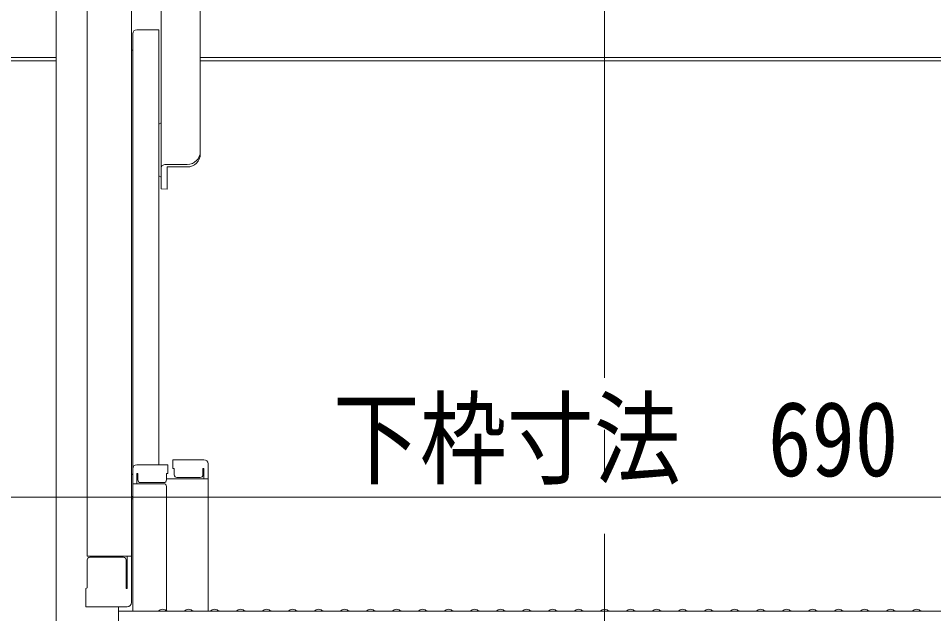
# Model space of a CAD drawing. Units: millimetres, scale not verified. Extents: x -2000 to 2000, y -1385 to 1385.
# Drawn here: x 735.2 to 911.2, y 735.5 to 850.1 of the extents above; entities that cross this region are included whole.
import ezdxf
from ezdxf.enums import TextEntityAlignment as Align

# ---------------------------------------------------------------- set-up
doc = ezdxf.new("R2010")
doc.units = ezdxf.units.MM
doc.header["$LTSCALE"] = 10
doc.linetypes.add('LONG_CHAIN', pattern=[21, 18, -1, 1, -1])
for name, color, linetype, lineweight in [('0-0_sunpou', 1, 'Continuous', 9), ('0-1_0', 7, 'Continuous', 9), ('0-9_GRE_M', 3, 'Continuous', 9), ('0-A_SINSEN', 4, 'LONG_CHAIN', 9)]:
    doc.layers.add(name, color=color, linetype=linetype, lineweight=lineweight)
doc.styles.add('ＭＳ ゴシック', font='')
doc.styles.get('ＭＳ ゴシック').set_extended_font_data('MS Gothic')

msp = doc.modelspace()

# ---------------------------------------------------------------- linework, layer by layer
at = {"layer": '0-0_sunpou'}
msp.add_line((680.42, 757.95), (1015.42, 757.95), dxfattribs=at)
at = {"layer": '0-1_0'}
for p, q in [((756.92, 947.73), (756.92, 737.68)), ((748.42, 945.28), (748.42, 746.65)), ((742.42, 941.77), (742.42, 723.65)), ((770.17, 824.02), (770.17, 920.93)), ((762.67, 917.77), (762.67, 817.28)), ((757.17, 847.13), (757.17, 797.51)), ((757.97, 847.93), (762.17, 847.93)), ((762.17, 797.51), (762.17, 847.93)), ((756.92, 844.01), (757.17, 844.01)), ((756.92, 839.76), (756.92, 844.01)), ((762.17, 829.73), (762.67, 830.02)), ((767.67, 822.01), (763.82, 822.01)), ((767.67, 821.52), (763.82, 821.52)), ((763.82, 821.52), (763.82, 817.24)), ((762.17, 819.83), (762.67, 819.54)), ((762.67, 817.28), (763.82, 817.24)), ((757.17, 763.42), (757.17, 797.51)), ((762.17, 797.51), (762.17, 764.22)), ((763.92, 764.22), (757.97, 764.22)), ((763.92, 764.22), (763.92, 762.54)), ((764.92, 765.18), (764.92, 763.5)), ((764.92, 765.18), (770.87, 765.18)), ((771.67, 764.38), (771.67, 736.05)), ((756.92, 762.38), (757.17, 762.38)), ((756.92, 762.36), (757.17, 762.36)), ((756.92, 758.11), (756.92, 762.36)), ((757.17, 763.42), (757.17, 736.05)), ((758.17, 762.54), (757.97, 762.54)), ((757.97, 762.54), (757.97, 760.55)), ((758.17, 762.54), (758.17, 761.29)), ((764.92, 763.5), (765.17, 763.5)), ((765.17, 763.5), (765.17, 762.26)), ((770.67, 763.5), (770.87, 763.5)), ((770.67, 763.5), (770.67, 762.26)), ((770.87, 763.5), (770.87, 761.51)), ((763.17, 760.55), (757.17, 760.55)), ((763.17, 760.79), (758.67, 760.79)), ((771.67, 761.51), (763.67, 761.51)), ((765.67, 761.76), (770.17, 761.76)), ((763.67, 736.11), (763.67, 760.05)), ((756.92, 758.11), (757.17, 758.11)), ((748.42, 746.65), (756.92, 746.65)), ((756.12, 740.42), (756.12, 746.65)), ((748.42, 740.51), (748.42, 745.9)), ((748.92, 746.4), (755.42, 746.4)), ((755.92, 740.42), (755.92, 745.9)), ((748.42, 740.51), (748.17, 740.42)), ((748.17, 736.88), (748.17, 740.42)), ((755.92, 740.42), (756.12, 740.42)), ((748.17, 736.88), (756.12, 736.88)), ((755.92, 736.88), (748.42, 736.88)), ((754.42, 724.87), (754.42, 736.88)), ((754.42, 736.05), (847.92, 736.05)), ((756.12, 736.88), (755.92, 736.88)), ((762.45, 736.27), (762.1, 736.07)), ((763.4, 736.27), (763.75, 736.07)), ((767.45, 736.27), (767.1, 736.07)), ((768.4, 736.27), (768.75, 736.07)), ((772.45, 736.27), (772.1, 736.07)), ((773.4, 736.27), (773.75, 736.07)), ((777.45, 736.27), (777.1, 736.07)), ((778.4, 736.27), (778.75, 736.07)), ((782.45, 736.27), (782.1, 736.07)), ((783.4, 736.27), (783.75, 736.07)), ((787.45, 736.27), (787.1, 736.07)), ((788.4, 736.27), (788.75, 736.07)), ((792.45, 736.27), (792.1, 736.07)), ((793.4, 736.27), (793.75, 736.07)), ((797.45, 736.27), (797.1, 736.07)), ((798.4, 736.27), (798.75, 736.07)), ((802.45, 736.27), (802.1, 736.07)), ((803.4, 736.27), (803.75, 736.07)), ((807.45, 736.27), (807.1, 736.07)), ((808.4, 736.27), (808.75, 736.07)), ((812.45, 736.27), (812.1, 736.07)), ((813.4, 736.27), (813.75, 736.07)), ((817.45, 736.27), (817.1, 736.07)), ((818.4, 736.27), (818.75, 736.07)), ((822.45, 736.27), (822.1, 736.07)), ((823.4, 736.27), (823.75, 736.07)), ((827.45, 736.27), (827.1, 736.07)), ((828.4, 736.27), (828.75, 736.07)), ((832.45, 736.27), (832.1, 736.07)), ((833.4, 736.27), (833.75, 736.07)), ((837.45, 736.27), (837.1, 736.07)), ((838.4, 736.27), (838.75, 736.07)), ((842.45, 736.27), (842.1, 736.07)), ((843.4, 736.27), (843.75, 736.07)), ((847.45, 736.27), (847.1, 736.07)), ((941.42, 736.05), (847.92, 736.05)), ((848.4, 736.27), (848.75, 736.07)), ((852.45, 736.27), (852.1, 736.07)), ((853.4, 736.27), (853.75, 736.07)), ((857.45, 736.27), (857.1, 736.07)), ((858.4, 736.27), (858.75, 736.07)), ((862.45, 736.27), (862.1, 736.07)), ((863.4, 736.27), (863.75, 736.07)), ((867.45, 736.27), (867.1, 736.07)), ((868.4, 736.27), (868.75, 736.07)), ((872.45, 736.27), (872.1, 736.07)), ((873.4, 736.27), (873.75, 736.07)), ((877.45, 736.27), (877.1, 736.07)), ((878.4, 736.27), (878.75, 736.07)), ((882.45, 736.27), (882.1, 736.07)), ((883.4, 736.27), (883.75, 736.07)), ((887.45, 736.27), (887.1, 736.07)), ((888.4, 736.27), (888.75, 736.07)), ((892.45, 736.27), (892.1, 736.07)), ((893.4, 736.27), (893.75, 736.07)), ((897.45, 736.27), (897.1, 736.07)), ((898.4, 736.27), (898.75, 736.07)), ((902.45, 736.27), (902.1, 736.07)), ((903.4, 736.27), (903.75, 736.07)), ((907.45, 736.27), (907.1, 736.07)), ((908.4, 736.27), (908.75, 736.07))]:
    msp.add_line(p, q, dxfattribs=at)
for points in [[(756.92, 762.38), (756.92, 757.63), (757.17, 757.63)], [(763.92, 762.54), (763.67, 762.54), (763.67, 761.29)]]:
    msp.add_lwpolyline(points, dxfattribs=at)
for centre, radius, start, end in [((757.97, 847.13), 0.8, 90, 180), ((767.67, 824.51), 2.5, 270, 0), ((767.67, 824.02), 2.5, 270, 0), ((757.97, 763.42), 0.8, 90, 180), ((770.87, 764.38), 0.8, 0, 90), ((758.67, 761.29), 0.5, 180, 270), ((763.17, 761.29), 0.5, 270, 0), ((763.17, 760.05), 0.5, 0, 90), ((765.67, 762.26), 0.5, 180, 270), ((770.17, 762.26), 0.5, 270, 0), ((748.92, 745.9), 0.5, 90, 180), ((755.42, 745.9), 0.5, 0, 90), ((756.12, 737.68), 0.8, 270, 0), ((762.02, 736.2), 0.15, 270, 300.0682), ((762.92, 735.45), 0.95, 90, 120.0683), ((762.92, 735.45), 0.95, 59.9318, 90), ((763.82, 736.2), 0.15, 239.9317, 270), ((767.02, 736.2), 0.15, 270, 300.0682), ((767.92, 735.45), 0.95, 90, 120.0683), ((767.92, 735.45), 0.95, 59.9318, 90), ((768.82, 736.2), 0.15, 239.9317, 270), ((772.02, 736.2), 0.15, 270, 300.0682), ((772.92, 735.45), 0.95, 90, 120.0683), ((772.92, 735.45), 0.95, 59.9318, 90), ((773.82, 736.2), 0.15, 239.9317, 270), ((777.02, 736.2), 0.15, 270, 300.0682), ((777.92, 735.45), 0.95, 90, 120.0683), ((777.92, 735.45), 0.95, 59.9318, 90), ((778.82, 736.2), 0.15, 239.9317, 270), ((782.02, 736.2), 0.15, 270, 300.0682), ((782.92, 735.45), 0.95, 90, 120.0683), ((782.92, 735.45), 0.95, 59.9318, 90), ((783.82, 736.2), 0.15, 239.9317, 270), ((787.02, 736.2), 0.15, 270, 300.0682), ((787.92, 735.45), 0.95, 90, 120.0683), ((787.92, 735.45), 0.95, 59.9318, 90), ((788.82, 736.2), 0.15, 239.9317, 270), ((792.02, 736.2), 0.15, 270, 300.0682), ((792.92, 735.45), 0.95, 90, 120.0683), ((792.92, 735.45), 0.95, 59.9318, 90), ((793.82, 736.2), 0.15, 239.9317, 270), ((797.02, 736.2), 0.15, 270, 300.0682), ((797.92, 735.45), 0.95, 90, 120.0683), ((797.92, 735.45), 0.95, 59.9318, 90), ((798.82, 736.2), 0.15, 239.9317, 270), ((802.02, 736.2), 0.15, 270, 300.0682), ((802.92, 735.45), 0.95, 90, 120.0683), ((802.92, 735.45), 0.95, 59.9318, 90), ((803.82, 736.2), 0.15, 239.9317, 270), ((807.02, 736.2), 0.15, 270, 300.0682), ((807.92, 735.45), 0.95, 90, 120.0683), ((807.92, 735.45), 0.95, 59.9318, 90), ((808.82, 736.2), 0.15, 239.9317, 270), ((812.02, 736.2), 0.15, 270, 300.0682), ((812.92, 735.45), 0.95, 90, 120.0683), ((812.92, 735.45), 0.95, 59.9318, 90), ((813.82, 736.2), 0.15, 239.9317, 270), ((817.02, 736.2), 0.15, 270, 300.0682), ((817.92, 735.45), 0.95, 90, 120.0683), ((817.92, 735.45), 0.95, 59.9318, 90), ((818.82, 736.2), 0.15, 239.9317, 270), ((822.02, 736.2), 0.15, 270, 300.0682), ((822.92, 735.45), 0.95, 90, 120.0683), ((822.92, 735.45), 0.95, 59.9318, 90), ((823.82, 736.2), 0.15, 239.9317, 270), ((827.02, 736.2), 0.15, 270, 300.0682), ((827.92, 735.45), 0.95, 90, 120.0683), ((827.92, 735.45), 0.95, 59.9318, 90), ((828.82, 736.2), 0.15, 239.9317, 270), ((832.02, 736.2), 0.15, 270, 300.0682), ((832.92, 735.45), 0.95, 90, 120.0683), ((832.92, 735.45), 0.95, 59.9318, 90), ((833.82, 736.2), 0.15, 239.9317, 270), ((837.02, 736.2), 0.15, 270, 300.0682), ((837.92, 735.45), 0.95, 90, 120.0683), ((837.92, 735.45), 0.95, 59.9318, 90), ((838.82, 736.2), 0.15, 239.9317, 270), ((842.02, 736.2), 0.15, 270, 300.0682), ((842.92, 735.45), 0.95, 90, 120.0683), ((842.92, 735.45), 0.95, 59.9318, 90), ((843.82, 736.2), 0.15, 239.9317, 270), ((847.02, 736.2), 0.15, 270, 300.0682), ((847.92, 735.45), 0.95, 90, 120.0683), ((847.92, 735.45), 0.95, 59.9318, 90), ((848.82, 736.2), 0.15, 239.9317, 270), ((852.02, 736.2), 0.15, 270, 300.0682), ((852.92, 735.45), 0.95, 90, 120.0683), ((852.92, 735.45), 0.95, 59.9318, 90), ((853.82, 736.2), 0.15, 239.9317, 270), ((857.02, 736.2), 0.15, 270, 300.0682), ((857.92, 735.45), 0.95, 90, 120.0683), ((857.92, 735.45), 0.95, 59.9318, 90), ((858.82, 736.2), 0.15, 239.9317, 270), ((862.02, 736.2), 0.15, 270, 300.0682), ((862.92, 735.45), 0.95, 90, 120.0683), ((862.92, 735.45), 0.95, 59.9318, 90), ((863.82, 736.2), 0.15, 239.9317, 270), ((867.02, 736.2), 0.15, 270, 300.0682), ((867.92, 735.45), 0.95, 90, 120.0683), ((867.92, 735.45), 0.95, 59.9318, 90), ((868.82, 736.2), 0.15, 239.9317, 270), ((872.02, 736.2), 0.15, 270, 300.0682), ((872.92, 735.45), 0.95, 90, 120.0683), ((872.92, 735.45), 0.95, 59.9318, 90), ((873.82, 736.2), 0.15, 239.9317, 270), ((877.02, 736.2), 0.15, 270, 300.0682), ((877.92, 735.45), 0.95, 90, 120.0683), ((877.92, 735.45), 0.95, 59.9318, 90), ((878.82, 736.2), 0.15, 239.9317, 270), ((882.02, 736.2), 0.15, 270, 300.0682), ((882.92, 735.45), 0.95, 90, 120.0683), ((882.92, 735.45), 0.95, 59.9318, 90), ((883.82, 736.2), 0.15, 239.9317, 270), ((887.02, 736.2), 0.15, 270, 300.0682), ((887.92, 735.45), 0.95, 90, 120.0683), ((887.92, 735.45), 0.95, 59.9318, 90), ((888.82, 736.2), 0.15, 239.9317, 270), ((892.02, 736.2), 0.15, 270, 300.0682), ((892.92, 735.45), 0.95, 90, 120.0683), ((892.92, 735.45), 0.95, 59.9318, 90), ((893.82, 736.2), 0.15, 239.9317, 270), ((897.02, 736.2), 0.15, 270, 300.0682), ((897.92, 735.45), 0.95, 90, 120.0683), ((897.92, 735.45), 0.95, 59.9318, 90), ((898.82, 736.2), 0.15, 239.9317, 270), ((902.02, 736.2), 0.15, 270, 300.0682), ((902.92, 735.45), 0.95, 90, 120.0683), ((902.92, 735.45), 0.95, 59.9318, 90), ((903.82, 736.2), 0.15, 239.9317, 270), ((907.02, 736.2), 0.15, 270, 300.0682), ((907.92, 735.45), 0.95, 90, 120.0683), ((907.92, 735.45), 0.95, 59.9318, 90), ((908.82, 736.2), 0.15, 239.9317, 270)]:
    msp.add_arc(centre, radius, start, end, dxfattribs=at)
msp.add_ellipse((763.82, 821.52), major_axis=(1.15, 0), ratio=0.421272, start_param=1.570796, end_param=3.141593, dxfattribs=at)
at = {"layer": '0-9_GRE_M'}
for p, q in [((742.42, 842.56), (716.37, 842.56)), ((716.37, 841.96), (742.42, 841.96)), ((925.67, 842.56), (770.17, 842.56)), ((770.17, 841.96), (925.67, 841.96))]:
    msp.add_line(p, q, dxfattribs=at)
at = {"layer": '0-A_SINSEN'}
msp.add_line((847.92, 1380.91), (847.92, 456.45), dxfattribs=at)

# ---------------------------------------------------------------- texts
at = {"layer": '0-0_sunpou', "color": 2, "style": 'ＭＳ ゴシック', "width": 0.85}
msp.add_text('下枠寸法\u3000690', height=14.44, dxfattribs=at).set_placement((795.64, 757.68), align=Align.BOTTOM_LEFT)

doc.saveas('drawing.dxf')
